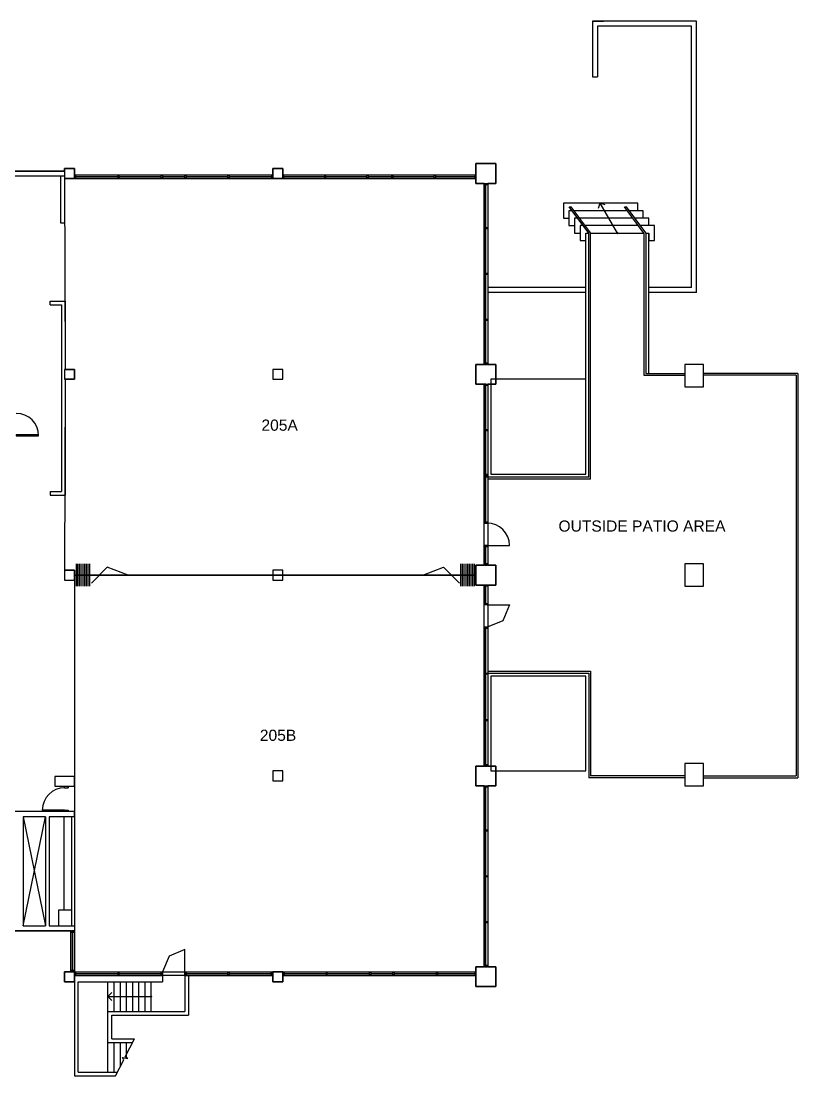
# Model space of a CAD drawing. Header units: inches. Extents: x 6 to 2498, y 4 to 1802.
# Drawn here: x 1244 to 2498, y 4 to 1706 of the extents above; entities that cross this region are included whole.
import ezdxf
from ezdxf.enums import TextEntityAlignment as Align

# ---------------------------------------------------------------- set-up
doc = ezdxf.new("R2010")
doc.units = ezdxf.units.IN
doc.header["$MEASUREMENT"] = 0
doc.linetypes.add('HIDDEN', pattern=[0.375, 0.25, -0.125])
for name, color, linetype in [('A-DOOR', 4, 'Continuous'), ('A-FLOR', 3, 'Continuous'), ('A-FLOR-HRAL', 4, 'Continuous'), ('A-FLOR-STRS', 4, 'Continuous'), ('A-FLOR-TEXT', 7, 'Continuous'), ('A-GLAZ-SILL', 3, 'Continuous'), ('A-WALL', 5, 'Continuous'), ('A-WALL-MOVE', 5, 'Continuous'), ('a-wall-new', 5, 'Continuous'), ('L-PLNT', 3, 'Continuous'), ('Polygons', 1, 'Continuous'), ('S-COLS', 6, 'Continuous')]:
    doc.layers.add(name, color=color, linetype=linetype)
doc.styles.get("Standard").update_dxf_attribs({"font": 'arial.ttf'})

msp = doc.modelspace()

# ---------------------------------------------------------------- linework, layer by layer
at = {"layer": 'A-DOOR'}
for p, q in [((1996.1, 860), (2032.1, 860)), ((1996.1, 764), (2032.1, 764)), ((1320.1, 468.8), (1320.1, 471.3)), ((1314.1, 432.8), (1278.1, 432.8)), ((1324.1, 238), (1324.1, 172)), ((1508.1, 172), (1508.1, 208))]:
    msp.add_line(p, q, dxfattribs=at)
at = {"layer": 'A-DOOR', "linetype": 'Continuous'}
for p, q in [((2032.1, 764), (2021.6, 738.5)), ((2021.6, 738.5), (1996.1, 728)), ((1508.1, 208), (1482.7, 197.4)), ((1482.7, 197.4), (1472.1, 172))]:
    msp.add_line(p, q, dxfattribs=at)
at = {"layer": 'A-DOOR'}
msp.add_lwpolyline([(1272.1, 1037), (1272.1, 1038.2), (1236.1, 1038.2), (1236.1, 1037)], close=True, dxfattribs=at)
for centre, start, end in [((1236.1, 1037), 0, 90), ((1996.1, 860), 0, 90), ((1314.1, 432.8), 90, 180)]:
    msp.add_arc(centre, 36, start, end, dxfattribs=at)
at = {"layer": 'A-FLOR'}
for p, q in [((2155.1, 1128), (2002.1, 1128)), ((2002.1, 1128), (2002.1, 975)), ((2155.1, 975), (2155.1, 1128)), ((2002.1, 975), (2155.1, 975)), ((2155.1, 649), (2002.1, 649)), ((2002.1, 649), (2002.1, 496)), ((2155.1, 496), (2155.1, 649)), ((2002.1, 496), (2155.1, 496))]:
    msp.add_line(p, q, dxfattribs=at)
at = {"layer": 'A-FLOR-HRAL'}
for p, q in [((2160.1, 1364), (2128.6, 1406)), ((2128.6, 1406), (2131.8, 1406)), ((2163.1, 1364.1), (2131.8, 1406)), ((2249.1, 1364), (2217.6, 1406)), ((2217.6, 1406), (2220.8, 1406)), ((2252.1, 1364.1), (2220.8, 1406)), ((2160.1, 970), (2160.1, 1364)), ((2163.1, 967), (2163.1, 1364.1)), ((2249.1, 1364), (2249.1, 1134.5)), ((2252.1, 1364.1), (2252.1, 1137.5)), ((2249.1, 1134.5), (2315.1, 1134.5)), ((2252.1, 1137.5), (2315.1, 1137.5)), ((2497.6, 1137.5), (2345.1, 1137.5)), ((2494.6, 1134.5), (2345.1, 1134.5)), ((2494.6, 1134.5), (2494.6, 488)), ((2497.6, 1137.5), (2497.6, 485)), ((2160.1, 970), (1997.1, 970)), ((2163.1, 967), (1997.1, 967)), ((1997.1, 657), (2163.1, 657)), ((1997.1, 654), (2160.1, 654)), ((2160.1, 654), (2160.1, 485)), ((2163.1, 657), (2163.1, 488)), ((2315.1, 485), (2160.1, 485)), ((2315.1, 488), (2163.1, 488)), ((2345.1, 488), (2494.6, 488)), ((2345.1, 485), (2497.6, 485))]:
    msp.add_line(p, q, dxfattribs=at)
at = {"layer": 'A-FLOR-STRS'}
for p, q in [((2128.1, 1412), (2119.1, 1412)), ((2119.1, 1412), (2119.1, 1388)), ((2239.1, 1412), (2128.1, 1412)), ((2133.1, 1400), (2128.1, 1400)), ((2128.1, 1400), (2128.1, 1376)), ((2137.1, 1400), (2136.3, 1400)), ((2222.1, 1400), (2137.1, 1400)), ((2177.9, 1412), (2175.4, 1403.3)), ((2177.9, 1412), (2206.1, 1364)), ((2186.5, 1409.4), (2177.9, 1412)), ((2248.1, 1400), (2225.3, 1400)), ((2239.1, 1400), (2239.1, 1412)), ((2248.1, 1388), (2248.1, 1400)), ((2119.1, 1388), (2128.1, 1388)), ((2142.1, 1388), (2137.1, 1388)), ((2137.1, 1388), (2137.1, 1364)), ((2146.1, 1388), (2145.3, 1388)), ((2231.1, 1388), (2146.1, 1388)), ((2257.1, 1388), (2234.3, 1388)), ((2257.1, 1376), (2257.1, 1388)), ((2128.1, 1376), (2137.1, 1376)), ((2137.1, 1364), (2146.1, 1364)), ((2151.1, 1376), (2146.1, 1376)), ((2146.1, 1376), (2146.1, 1352)), ((2155.1, 1376), (2154.3, 1376)), ((2240.1, 1376), (2155.1, 1376)), ((2163.1, 1364), (2249.1, 1364)), ((2266.1, 1376), (2243.3, 1376)), ((2257.1, 1364), (2257.1, 1352)), ((2266.1, 1352), (2266.1, 1376)), ((2146.1, 1352), (2155.1, 1352)), ((2257.1, 1352), (2266.1, 1352)), ((1330.1, 156), (1330.1, 4)), ((1336.1, 10), (1336.1, 156)), ((1336.1, 156), (1472.1, 156)), ((1384.1, 10), (1384.1, 156)), ((1394.1, 108), (1394.1, 156)), ((1404.1, 108), (1404.1, 156)), ((1414.1, 108), (1414.1, 156)), ((1424.1, 108), (1424.1, 156)), ((1434.1, 108), (1434.1, 156)), ((1444.1, 108), (1444.1, 156)), ((1454.1, 108), (1454.1, 156)), ((1472.1, 166), (1472.1, 156)), ((1508.1, 166), (1508.1, 108)), ((1514.1, 166), (1514.1, 102)), ((1390.5, 138.3), (1384.1, 132)), ((1384.1, 132), (1454.1, 132)), ((1384.1, 132), (1390.5, 125.6)), ((1384.1, 108), (1508.1, 108)), ((1390.1, 64), (1390.1, 102)), ((1390.1, 102), (1514.1, 102)), ((1384.1, 58), (1423.7, 58)), ((1390.1, 64), (1426.7, 64)), ((1394.1, 10), (1394.1, 58)), ((1404.1, 19.1), (1404.1, 58)), ((1411.9, 34.8), (1426.7, 64)), ((1414.1, 32.3), (1414.1, 58)), ((1416.1, 31.9), (1411.9, 34.8)), ((1396.3, 4), (1409.7, 29.8)), ((1409.7, 29.8), (1407.6, 33.4)), ((1407.6, 33.4), (1416.1, 31.9)), ((1330.1, 4), (1396.3, 4)), ((1336.1, 10), (1399.4, 10))]:
    msp.add_line(p, q, dxfattribs=at)
for centre, start, end in [((2206.1, 1364), 28.6267, 208.6267), ((2206.1, 1364), 208.6267, 28.6267), ((1454.1, 132), 90, 270), ((1454.1, 132), 270, 90)]:
    msp.add_arc(centre, 0.75, start, end, dxfattribs=at)
at = {"layer": 'A-GLAZ-SILL'}
for p, q in [((1330.1, 1458), (1650.1, 1458)), ((1330.1, 1458), (1330.1, 1452)), ((1332.1, 1457), (1330.1, 1457)), ((1330.1, 1457), (1330.1, 1453)), ((1330.1, 1453), (1332.1, 1453)), ((1330.1, 1452), (1650.1, 1452)), ((1332.1, 1453), (1332.1, 1457)), ((1332.1, 1455), (1400.1, 1455)), ((1402.1, 1457), (1400.1, 1457)), ((1400.1, 1457), (1400.1, 1453)), ((1400.1, 1453), (1402.1, 1453)), ((1402.1, 1453), (1402.1, 1457)), ((1402.1, 1455), (1470.1, 1455)), ((1470.1, 1453), (1470.1, 1457)), ((1470.1, 1457), (1472.1, 1457)), ((1472.1, 1453), (1470.1, 1453)), ((1472.1, 1457), (1472.1, 1453)), ((1472.1, 1455), (1508.1, 1455)), ((1508.1, 1453), (1508.1, 1457)), ((1508.1, 1457), (1510.1, 1457)), ((1510.1, 1453), (1508.1, 1453)), ((1510.1, 1457), (1510.1, 1453)), ((1510.1, 1455), (1577.6, 1455)), ((1577.6, 1457), (1579.6, 1457)), ((1577.6, 1453), (1577.6, 1457)), ((1579.6, 1453), (1577.6, 1453)), ((1579.6, 1457), (1579.6, 1453)), ((1579.6, 1455), (1648.1, 1455)), ((1650.1, 1457), (1648.1, 1457)), ((1648.1, 1457), (1648.1, 1453)), ((1648.1, 1453), (1650.1, 1453)), ((1650.1, 1452), (1650.1, 1458)), ((1650.1, 1453), (1650.1, 1457)), ((1666.1, 1458), (1978.1, 1458)), ((1666.1, 1452), (1666.1, 1458)), ((1668.1, 1457), (1666.1, 1457)), ((1666.1, 1457), (1666.1, 1453)), ((1666.1, 1453), (1668.1, 1453)), ((1666.1, 1452), (1978.1, 1452)), ((1668.1, 1453), (1668.1, 1457)), ((1668.1, 1455), (1733.6, 1455)), ((1735.6, 1457), (1733.6, 1457)), ((1733.6, 1457), (1733.6, 1453)), ((1733.6, 1453), (1735.6, 1453)), ((1735.6, 1453), (1735.6, 1457)), ((1735.6, 1455), (1802.1, 1455)), ((1802.1, 1453), (1802.1, 1457)), ((1802.1, 1457), (1804.1, 1457)), ((1804.1, 1453), (1802.1, 1453)), ((1804.1, 1457), (1804.1, 1453)), ((1804.1, 1455), (1842.1, 1455)), ((1842.1, 1453), (1842.1, 1457)), ((1842.1, 1457), (1844.1, 1457)), ((1844.1, 1453), (1842.1, 1453)), ((1844.1, 1457), (1844.1, 1453)), ((1844.1, 1455), (1910.6, 1455)), ((1910.6, 1457), (1912.6, 1457)), ((1910.6, 1453), (1910.6, 1457)), ((1912.6, 1453), (1910.6, 1453)), ((1912.6, 1457), (1912.6, 1453)), ((1912.6, 1455), (1976.1, 1455)), ((1978.1, 1457), (1976.1, 1457)), ((1976.1, 1457), (1976.1, 1453)), ((1976.1, 1453), (1978.1, 1453)), ((1978.1, 1458), (1978.1, 1452)), ((1978.1, 1453), (1978.1, 1457)), ((1991.1, 1444), (1991.1, 1152)), ((1991.1, 1444), (1997.1, 1444)), ((1992.1, 1444), (1996.1, 1444)), ((1992.1, 1442), (1992.1, 1444)), ((1996.1, 1442), (1992.1, 1442)), ((1994.1, 1373), (1994.1, 1442)), ((1996.1, 1444), (1996.1, 1442)), ((1997.1, 1444), (1997.1, 1152)), ((1992.1, 1373), (1996.1, 1373)), ((1992.1, 1371), (1992.1, 1373)), ((1996.1, 1371), (1992.1, 1371)), ((1994.1, 1299), (1994.1, 1371)), ((1996.1, 1373), (1996.1, 1371)), ((1992.1, 1299), (1996.1, 1299)), ((1992.1, 1297), (1992.1, 1299)), ((1996.1, 1297), (1992.1, 1297)), ((1994.1, 1225), (1994.1, 1297)), ((1996.1, 1299), (1996.1, 1297)), ((1992.1, 1225), (1996.1, 1225)), ((1992.1, 1223), (1992.1, 1225)), ((1996.1, 1223), (1992.1, 1223)), ((1994.1, 1154), (1994.1, 1223)), ((1996.1, 1225), (1996.1, 1223)), ((1997.1, 1152), (1991.1, 1152)), ((1996.1, 1154), (1992.1, 1154)), ((1992.1, 1154), (1992.1, 1152)), ((1992.1, 1152), (1996.1, 1152)), ((1996.1, 1152), (1996.1, 1154)), ((1991.1, 1120), (1991.1, 896)), ((1994.1, 1120), (1991.1, 1120)), ((1991.1, 1120), (1997.1, 1120)), ((1992.1, 1120), (1996.1, 1120)), ((1992.1, 1118), (1992.1, 1120)), ((1996.1, 1118), (1992.1, 1118)), ((1994.1, 1047), (1994.1, 1118)), ((1996.1, 1120), (1996.1, 1118)), ((1997.1, 1120), (1997.1, 896)), ((1992.1, 1047), (1996.1, 1047)), ((1992.1, 1045), (1992.1, 1047)), ((1996.1, 1045), (1992.1, 1045)), ((1994.1, 975), (1994.1, 1045)), ((1996.1, 1047), (1996.1, 1045)), ((1992.1, 975), (1996.1, 975)), ((1992.1, 973), (1992.1, 975)), ((1996.1, 973), (1992.1, 973)), ((1992.1, 972), (1996.1, 972)), ((1992.1, 970), (1992.1, 972)), ((1994.1, 972), (1994.1, 973)), ((1996.1, 975), (1996.1, 973)), ((1996.1, 972), (1996.1, 970)), ((1996.1, 970), (1992.1, 970)), ((1994.1, 898), (1994.1, 970)), ((1997.1, 896), (1991.1, 896)), ((1991.1, 896), (1997.1, 896)), ((1992.1, 898), (1996.1, 898)), ((1992.1, 896), (1992.1, 898)), ((1996.1, 896), (1992.1, 896)), ((1996.1, 898), (1996.1, 896)), ((1991.1, 860), (1991.1, 828)), ((1997.1, 860), (1991.1, 860)), ((1996.1, 860), (1992.1, 860)), ((1992.1, 860), (1992.1, 858)), ((1992.1, 858), (1996.1, 858)), ((1994.1, 830), (1994.1, 858)), ((1996.1, 858), (1996.1, 860)), ((1997.1, 860), (1997.1, 828)), ((1997.1, 828), (1991.1, 828)), ((1996.1, 830), (1992.1, 830)), ((1992.1, 830), (1992.1, 828)), ((1992.1, 828), (1996.1, 828)), ((1996.1, 828), (1996.1, 830)), ((1991.1, 796), (1991.1, 764)), ((1997.1, 796), (1991.1, 796)), ((1992.1, 796), (1996.1, 796)), ((1992.1, 794), (1992.1, 796)), ((1996.1, 794), (1992.1, 794)), ((1994.1, 766), (1994.1, 794)), ((1996.1, 796), (1996.1, 794)), ((1997.1, 796), (1997.1, 764)), ((1992.1, 766), (1996.1, 766)), ((1992.1, 764), (1992.1, 766)), ((1996.1, 766), (1996.1, 764)), ((1997.1, 764), (1991.1, 764)), ((1997.1, 764), (1991.1, 764)), ((1996.1, 764), (1992.1, 764)), ((1997.1, 728), (1991.1, 728)), ((1997.1, 728), (1991.1, 728)), ((1991.1, 728), (1991.1, 504)), ((1992.1, 728), (1996.1, 728)), ((1992.1, 726), (1992.1, 728)), ((1996.1, 726), (1992.1, 726)), ((1994.1, 654), (1994.1, 726)), ((1996.1, 728), (1996.1, 726)), ((1997.1, 728), (1997.1, 504)), ((1992.1, 654), (1996.1, 654)), ((1992.1, 652), (1992.1, 654)), ((1996.1, 652), (1992.1, 652)), ((1994.1, 579), (1994.1, 652)), ((1996.1, 654), (1996.1, 652)), ((1992.1, 579), (1996.1, 579)), ((1992.1, 577), (1992.1, 579)), ((1996.1, 579), (1996.1, 577)), ((1996.1, 577), (1992.1, 577)), ((1994.1, 506), (1994.1, 577)), ((1997.1, 504), (1991.1, 504)), ((1996.1, 506), (1992.1, 506)), ((1992.1, 506), (1992.1, 504)), ((1992.1, 504), (1996.1, 504)), ((1996.1, 504), (1996.1, 506)), ((1991.1, 472), (1991.1, 180)), ((1991.1, 472), (1997.1, 472)), ((1992.1, 472), (1996.1, 472)), ((1992.1, 470), (1992.1, 472)), ((1996.1, 470), (1992.1, 470)), ((1994.1, 401), (1994.1, 470)), ((1996.1, 472), (1996.1, 470)), ((1997.1, 472), (1997.1, 180)), ((1992.1, 401), (1996.1, 401)), ((1992.1, 399), (1992.1, 401)), ((1996.1, 399), (1992.1, 399)), ((1994.1, 327), (1994.1, 399)), ((1996.1, 401), (1996.1, 399)), ((1992.1, 327), (1996.1, 327)), ((1992.1, 325), (1992.1, 327)), ((1996.1, 325), (1992.1, 325)), ((1994.1, 253), (1994.1, 325)), ((1996.1, 327), (1996.1, 325)), ((1992.1, 253), (1996.1, 253)), ((1992.1, 251), (1992.1, 253)), ((1996.1, 251), (1992.1, 251)), ((1994.1, 182), (1994.1, 251)), ((1996.1, 253), (1996.1, 251)), ((1324.1, 238), (1324.1, 172)), ((1324.1, 238), (1330.1, 238)), ((1329.1, 238), (1325.1, 238)), ((1325.1, 238), (1325.1, 236)), ((1329.1, 238), (1325.1, 238)), ((1325.1, 238), (1325.1, 236)), ((1325.1, 236), (1329.1, 236)), ((1325.1, 236), (1329.1, 236)), ((1327.1, 236), (1327.1, 174)), ((1327.1, 236), (1327.1, 174)), ((1329.1, 236), (1329.1, 238)), ((1329.1, 236), (1329.1, 238)), ((1330.1, 238), (1330.1, 172)), ((1324.1, 172), (1330.1, 172)), ((1329.1, 174), (1325.1, 174)), ((1325.1, 174), (1325.1, 172)), ((1329.1, 174), (1325.1, 174)), ((1325.1, 174), (1325.1, 172)), ((1325.1, 172), (1329.1, 172)), ((1325.1, 172), (1329.1, 172)), ((1329.1, 172), (1329.1, 174)), ((1329.1, 172), (1329.1, 174)), ((1330.1, 172), (1472.1, 172)), ((1330.1, 172), (1472.1, 172)), ((1330.1, 166), (1330.1, 172)), ((1332.1, 171), (1330.1, 171)), ((1330.1, 171), (1330.1, 167)), ((1332.1, 171), (1330.1, 171)), ((1330.1, 171), (1330.1, 167)), ((1332.1, 167), (1332.1, 171)), ((1332.1, 167), (1332.1, 171)), ((1402.1, 171), (1400.1, 171)), ((1400.1, 171), (1400.1, 167)), ((1402.1, 171), (1400.1, 171)), ((1400.1, 171), (1400.1, 167)), ((1402.1, 167), (1402.1, 171)), ((1402.1, 167), (1402.1, 171)), ((1470.1, 167), (1470.1, 171)), ((1470.1, 171), (1472.1, 171)), ((1470.1, 167), (1470.1, 171)), ((1470.1, 171), (1472.1, 171)), ((1472.1, 166), (1472.1, 172)), ((1472.1, 171), (1472.1, 167)), ((1472.1, 171), (1472.1, 167)), ((1508.1, 172), (1649.1, 172)), ((1508.1, 172), (1508.1, 166)), ((1508.1, 167), (1508.1, 171)), ((1508.1, 171), (1510.1, 171)), ((1510.1, 171), (1510.1, 167)), ((1577.6, 171), (1579.6, 171)), ((1577.6, 167), (1577.6, 171)), ((1579.6, 171), (1579.6, 167)), ((1649.1, 171), (1647.1, 171)), ((1647.1, 171), (1647.1, 167)), ((1649.1, 172), (1649.1, 166)), ((1649.1, 167), (1649.1, 171)), ((1667.1, 166), (1667.1, 172)), ((1667.1, 172), (1978.1, 172)), ((1669.1, 171), (1667.1, 171)), ((1667.1, 171), (1667.1, 167)), ((1669.1, 167), (1669.1, 171)), ((1738.1, 171), (1736.1, 171)), ((1736.1, 171), (1736.1, 167)), ((1738.1, 167), (1738.1, 171)), ((1806.1, 167), (1806.1, 171)), ((1806.1, 171), (1808.1, 171)), ((1808.1, 171), (1808.1, 167)), ((1844.1, 167), (1844.1, 171)), ((1844.1, 171), (1846.1, 171)), ((1846.1, 171), (1846.1, 167)), ((1914.1, 171), (1916.1, 171)), ((1914.1, 167), (1914.1, 171)), ((1916.1, 171), (1916.1, 167)), ((1978.1, 171), (1976.1, 171)), ((1976.1, 171), (1976.1, 167)), ((1978.1, 172), (1978.1, 166)), ((1978.1, 167), (1978.1, 171)), ((1997.1, 180), (1991.1, 180)), ((1996.1, 182), (1992.1, 182)), ((1992.1, 182), (1992.1, 180)), ((1992.1, 180), (1996.1, 180)), ((1996.1, 180), (1996.1, 182)), ((1330.1, 167), (1332.1, 167)), ((1330.1, 167), (1332.1, 167)), ((1330.1, 166), (1472.1, 166)), ((1330.1, 166), (1472.1, 166)), ((1332.1, 169), (1400.1, 169)), ((1332.1, 169), (1400.1, 169)), ((1400.1, 167), (1402.1, 167)), ((1400.1, 167), (1402.1, 167)), ((1402.1, 169), (1470.1, 169)), ((1402.1, 169), (1470.1, 169)), ((1472.1, 167), (1470.1, 167)), ((1472.1, 167), (1470.1, 167)), ((1510.1, 167), (1508.1, 167)), ((1508.1, 166), (1649.1, 166)), ((1510.1, 169), (1577.6, 169)), ((1579.6, 167), (1577.6, 167)), ((1579.6, 169), (1647.1, 169)), ((1647.1, 167), (1649.1, 167)), ((1667.1, 167), (1669.1, 167)), ((1667.1, 166), (1978.1, 166)), ((1669.1, 169), (1736.1, 169)), ((1736.1, 167), (1738.1, 167)), ((1738.1, 169), (1806.1, 169)), ((1808.1, 167), (1806.1, 167)), ((1808.1, 169), (1844.1, 169)), ((1846.1, 167), (1844.1, 167)), ((1846.1, 169), (1914.1, 169)), ((1916.1, 167), (1914.1, 167)), ((1916.1, 169), (1976.1, 169)), ((1976.1, 167), (1978.1, 167))]:
    msp.add_line(p, q, dxfattribs=at)
at = {"layer": 'A-WALL'}
for p, q in [((1314.1, 1464), (1158.1, 1464)), ((1314.1, 1456), (1158.1, 1456)), ((1308.1, 1380), (1308.1, 1456)), ((1314.1, 1452), (1314.1, 1380)), ((1314.1, 1380), (1308.1, 1380)), ((1314.1, 468.8), (1314.1, 471.3)), ((1314.1, 468.8), (1320.1, 468.8)), ((1320.1, 471.3), (1320.1, 468.8)), ((1330.1, 430.8), (1209.6, 430.8)), ((1314.1, 430.8), (1314.1, 432.8)), ((1314.1, 432.8), (1320.1, 432.8)), ((1320.1, 432.8), (1320.1, 430.8)), ((1330.1, 421.8), (1330.1, 430.8)), ((1247.1, 421.8), (1247.1, 246)), ((1247.1, 246), (1283.1, 421.8)), ((1247.1, 421.8), (1283.1, 246)), ((1283.1, 421.8), (1247.1, 421.8)), ((1283.1, 421.8), (1283.1, 246)), ((1330.1, 421.8), (1289.1, 421.8)), ((1289.1, 421.8), (1289.1, 246)), ((1313.1, 421.8), (1313.1, 272)), ((1325.1, 421.8), (1325.1, 246)), ((1304.1, 272), (1325.1, 272)), ((1247.1, 246), (1283.1, 246)), ((1289.1, 246), (1330.1, 246)), ((1330.1, 246), (1330.1, 238)), ((1170.6, 238), (1330.1, 238)), ((1472.1, 166), (1472.1, 172))]:
    msp.add_line(p, q, dxfattribs=at)
at = {"layer": 'A-WALL', "linetype": 'HIDDEN'}
msp.add_line((1304.1, 272), (1304.1, 246), dxfattribs=at)
at = {"layer": 'A-WALL-MOVE'}
for p, q in [((1333.3, 794), (1333.3, 830)), ((1335.6, 794), (1335.6, 830)), ((1338.3, 794), (1338.3, 830)), ((1341, 794), (1341, 830)), ((1343.9, 794), (1343.9, 830)), ((1346.8, 794), (1346.8, 830)), ((1349.7, 794), (1349.7, 830)), ((1352.4, 794), (1352.4, 830)), ((1355, 794), (1355, 830)), ((1357.4, 799.2), (1382.9, 824.7)), ((1416.6, 812.1), (1382.9, 824.7)), ((1892.2, 812.1), (1925.9, 824.7)), ((1951.4, 799.2), (1925.9, 824.7)), ((1953.8, 794), (1953.8, 830)), ((1956.4, 794), (1956.4, 830)), ((1959.1, 794), (1959.1, 830)), ((1962, 794), (1962, 830)), ((1964.9, 794), (1964.9, 830)), ((1967.8, 794), (1967.8, 830)), ((1970.5, 794), (1970.5, 830)), ((1973.1, 794), (1973.1, 830)), ((1975.5, 794), (1975.5, 830))]:
    msp.add_line(p, q, dxfattribs=at)
at = {"layer": 'a-wall-new'}
for p, q in [((1290.9, 1248), (1290.9, 1254)), ((1290.9, 1254), (1314.9, 1254)), ((1290.9, 1248), (1308.9, 1248)), ((1308.9, 1248), (1308.9, 947)), ((1314.9, 1254), (1314.9, 1144)), ((1314.9, 1128), (1314.9, 941)), ((1290.9, 947), (1290.9, 941)), ((1290.9, 947), (1308.9, 947)), ((1290.9, 941), (1314.9, 941))]:
    msp.add_line(p, q, dxfattribs=at)
at = {"layer": 'L-PLNT'}
for p, q in [((2334.1, 1706), (2166.1, 1706)), ((2166.1, 1706), (2166.1, 1616)), ((2166.1, 1706), (2184.1, 1706)), ((2334.1, 1604), (2334.1, 1706)), ((2326.1, 1698), (2174.1, 1698)), ((2174.1, 1698), (2174.1, 1616)), ((2326.1, 1604), (2326.1, 1698)), ((2166.1, 1616), (2174.1, 1616)), ((2326.1, 1276), (2326.1, 1604)), ((2334.1, 1268), (2334.1, 1604)), ((2155.1, 1128), (2155.1, 1364)), ((2155.1, 1364), (2160.1, 1364)), ((2252.1, 1364), (2257.1, 1364)), ((2257.1, 1137.5), (2257.1, 1364)), ((2155.1, 1276), (1997.1, 1276)), ((2155.1, 1268), (1997.1, 1268)), ((2326.1, 1276), (2257.1, 1276)), ((2334.1, 1268), (2257.1, 1268))]:
    msp.add_line(p, q, dxfattribs=at)
at = {"layer": 'Polygons'}
msp.add_lwpolyline([(1164.4, 1464), (1314.1, 1464), (1314.1, 1468), (1330.1, 1468), (1330.1, 1458), (1650.1, 1458), (1650.1, 1468), (1666.1, 1468), (1666.1, 1458), (1978.1, 1458), (1978.1, 1476), (2010.1, 1476), (2010.1, 1444), (1997.1, 1444), (1997.1, 1152), (2010.1, 1152), (2010.1, 1120), (1997.1, 1120), (1997.1, 828), (2010.1, 828), (2010.1, 796), (1997.1, 796), (1997.1, 504), (2010.1, 504), (2010.1, 472), (1997.1, 472), (1997.1, 180), (2010.1, 180), (2010.1, 148), (1978.1, 148), (1978.1, 166), (1666.1, 166), (1666.1, 156), (1650.1, 156), (1650.1, 166), (1330.1, 166), (1330.1, 156), (1314.1, 156), (1314.1, 172), (1324.1, 172), (1324.1, 238), (1170.6, 238)], dxfattribs=at)
for points in [[(1314.1, 1452), (1314.9, 1144), (1330.1, 1144), (1330.1, 1128), (1314.9, 1128), (1314.1, 820), (1330.1, 820), (1330.1, 812), (1978.1, 812), (1978.1, 828), (1991.1, 828), (1991.1, 1120), (1978.1, 1120), (1978.1, 1152), (1991.1, 1152), (1991.1, 1444), (1978.1, 1444), (1978.1, 1452)], [(1330.1, 812), (1330.1, 172), (1978.1, 172), (1978.1, 180), (1991.1, 180), (1991.1, 472), (1978.1, 472), (1978.1, 504), (1991.1, 504), (1991.1, 796), (1978.1, 796), (1978.1, 812)]]:
    msp.add_lwpolyline(points, close=True, dxfattribs=at)
at = {"layer": 'S-COLS'}
for p, q in [((1330.1, 1468), (1314.1, 1468)), ((1314.1, 1468), (1314.1, 1452)), ((1330.1, 1452), (1330.1, 1468)), ((1666.1, 1468), (1650.1, 1468)), ((1650.1, 1468), (1650.1, 1452)), ((1666.1, 1452), (1666.1, 1468)), ((2010.1, 1476), (1978.1, 1476)), ((1978.1, 1476), (1978.1, 1444)), ((2010.1, 1444), (2010.1, 1476)), ((1314.1, 1452), (1330.1, 1452)), ((1650.1, 1452), (1666.1, 1452)), ((1978.1, 1444), (2010.1, 1444)), ((1330.1, 1144), (1314.1, 1144)), ((1314.1, 1144), (1314.1, 1128)), ((1330.1, 1128), (1330.1, 1144)), ((1666.1, 1144), (1650.1, 1144)), ((1650.1, 1144), (1650.1, 1128)), ((1666.1, 1128), (1666.1, 1144)), ((2010.1, 1152), (1978.1, 1152)), ((1978.1, 1152), (1978.1, 1120)), ((2010.1, 1120), (2010.1, 1152)), ((2345.1, 1152), (2315.1, 1152)), ((2315.1, 1152), (2315.1, 1116)), ((2345.1, 1116), (2345.1, 1152)), ((1314.1, 1128), (1330.1, 1128)), ((1650.1, 1128), (1666.1, 1128)), ((1978.1, 1120), (2010.1, 1120)), ((2315.1, 1116), (2345.1, 1116)), ((1330.1, 820), (1314.1, 820)), ((1314.1, 820), (1314.1, 804)), ((1330.1, 804), (1330.1, 820)), ((1666.1, 820), (1650.1, 820)), ((1650.1, 820), (1650.1, 804)), ((1666.1, 804), (1666.1, 820)), ((2010.1, 828), (1978.1, 828)), ((1978.1, 828), (1978.1, 796)), ((2010.1, 796), (2010.1, 828)), ((2345.1, 830), (2315.1, 830)), ((2315.1, 830), (2315.1, 794)), ((2345.1, 794), (2345.1, 830)), ((1314.1, 804), (1330.1, 804)), ((1650.1, 804), (1666.1, 804)), ((1978.1, 796), (2010.1, 796)), ((2315.1, 794), (2345.1, 794)), ((1666.1, 496), (1650.1, 496)), ((1650.1, 496), (1650.1, 480)), ((1666.1, 480), (1666.1, 496)), ((2010.1, 504), (1978.1, 504)), ((1978.1, 504), (1978.1, 472)), ((2010.1, 472), (2010.1, 504)), ((2345.1, 508), (2315.1, 508)), ((2315.1, 508), (2315.1, 472)), ((2345.1, 472), (2345.1, 508)), ((1330.1, 487.3), (1298.1, 487.3)), ((1298.1, 487.3), (1298.1, 471.3)), ((1330.1, 471.3), (1330.1, 487.3)), ((1650.1, 480), (1666.1, 480)), ((1298.1, 471.3), (1330.1, 471.3)), ((1978.1, 472), (2010.1, 472)), ((2315.1, 472), (2345.1, 472)), ((1330.1, 172), (1314.1, 172)), ((1314.1, 172), (1314.1, 156)), ((1330.1, 156), (1330.1, 172)), ((1666.1, 172), (1650.1, 172)), ((1650.1, 172), (1650.1, 156)), ((1666.1, 156), (1666.1, 172)), ((2010.1, 180), (1978.1, 180)), ((1978.1, 180), (1978.1, 148)), ((2010.1, 148), (2010.1, 180)), ((1314.1, 156), (1330.1, 156)), ((1650.1, 156), (1666.1, 156)), ((1978.1, 148), (2010.1, 148))]:
    msp.add_line(p, q, dxfattribs=at)

# ---------------------------------------------------------------- texts
at = {"layer": 'A-FLOR-TEXT'}
for s, p in [('205A', (1661.2, 1045)), ('205B', (1658.6, 544.6))]:
    msp.add_text(s, height=18, dxfattribs=at).set_placement(p, align=Align.CENTER)
msp.add_text('OUTSIDE PATIO AREA', height=18, dxfattribs=at).set_placement((2111.2, 882.2))

doc.saveas('drawing.dxf')
